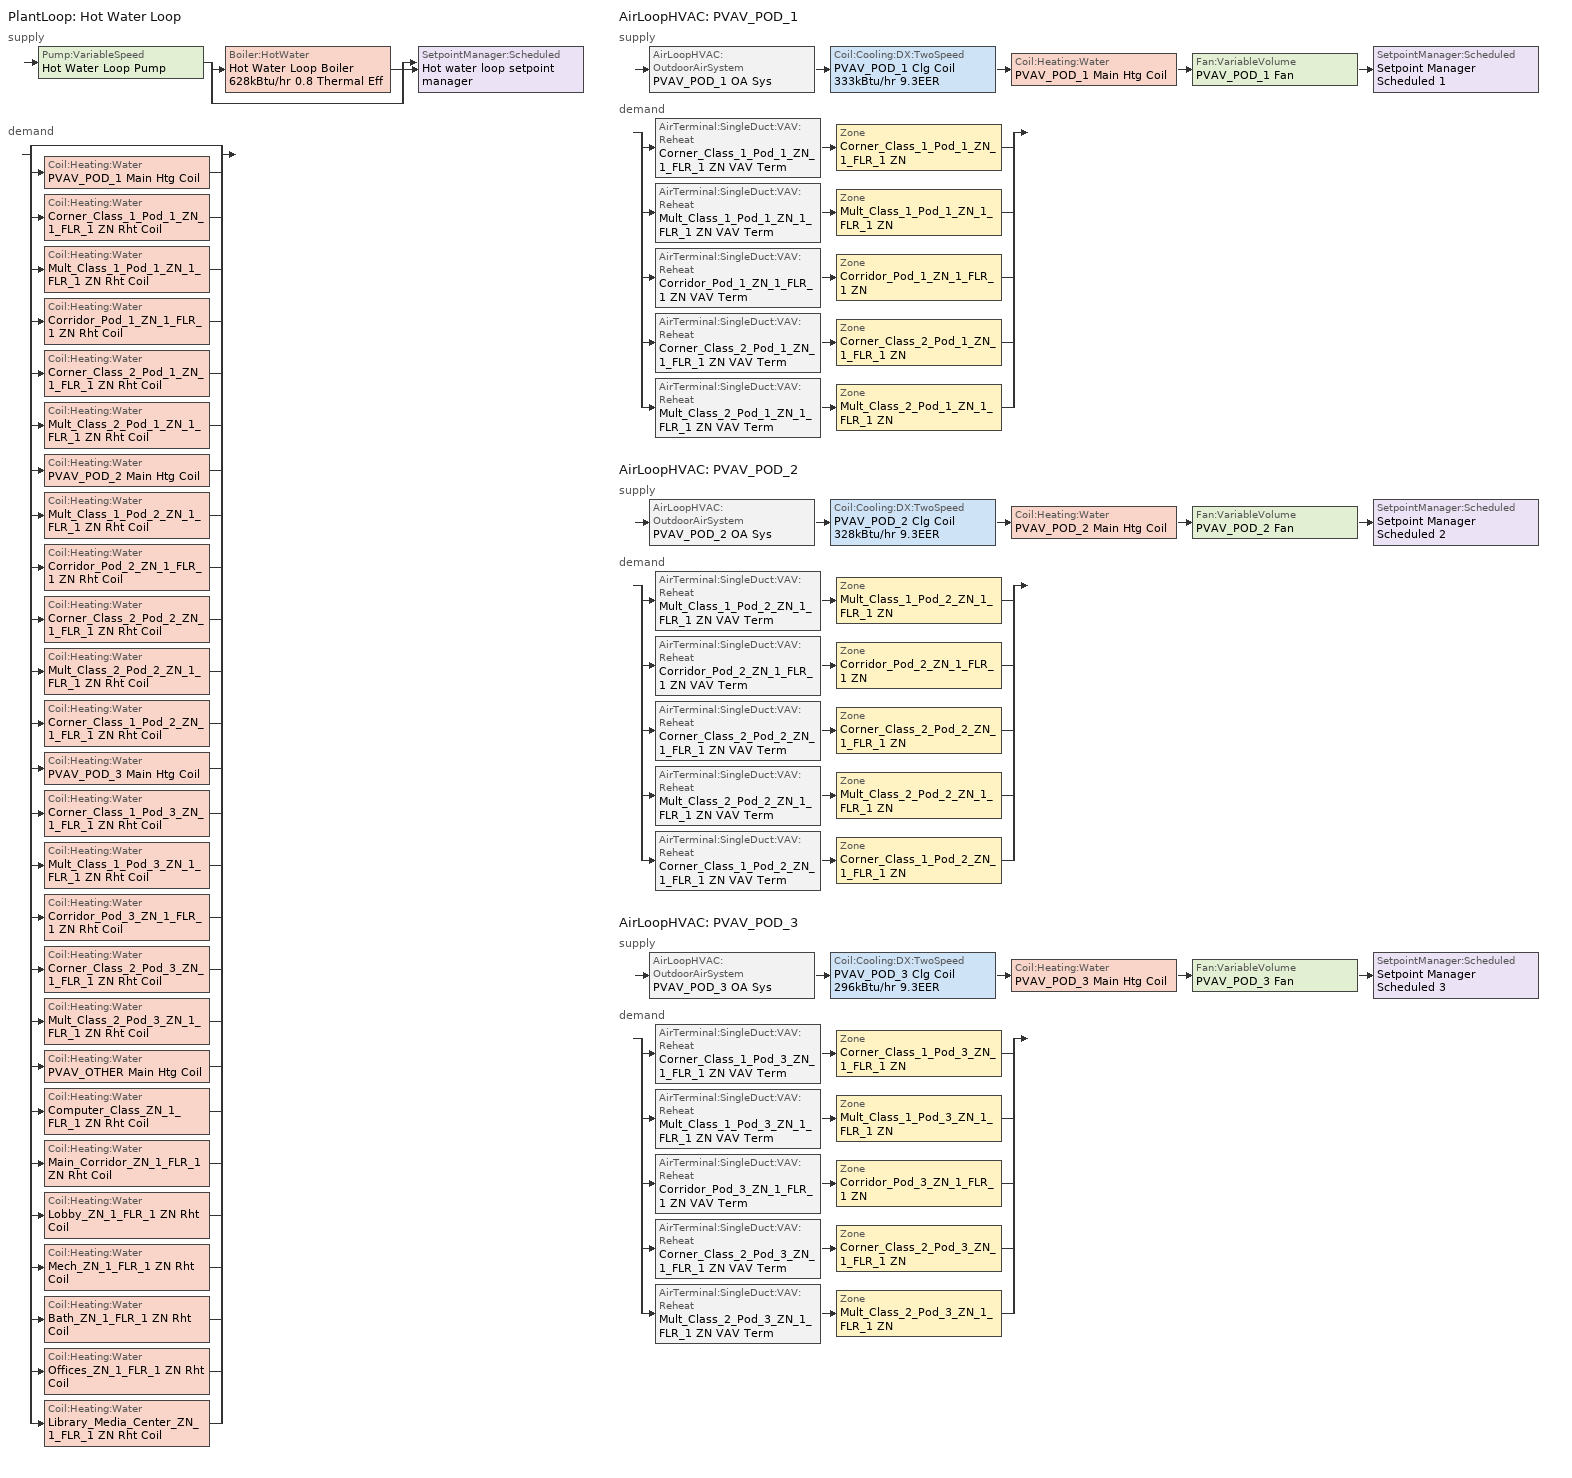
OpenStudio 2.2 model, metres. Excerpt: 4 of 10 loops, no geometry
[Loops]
PlantLoop 'Hot Water Loop'
 supply: Pump:VariableSpeed 'Hot Water Loop Pump' > split
  | Boiler:HotWater 'Hot Water Loop Boiler 628kBtu/hr 0.8 Thermal Eff'
  | bypass
  join > SetpointManager:Scheduled 'Hot water loop setpoint manager'
 demand: split
  | bypass
  | Coil:Heating:Water 'PVAV_POD_1 Main Htg Coil'
  | Coil:Heating:Water 'Corner_Class_1_Pod_1_ZN_1_FLR_1 ZN Rht Coil'
  | Coil:Heating:Water 'Mult_Class_1_Pod_1_ZN_1_FLR_1 ZN Rht Coil'
  | Coil:Heating:Water 'Corridor_Pod_1_ZN_1_FLR_1 ZN Rht Coil'
  | Coil:Heating:Water 'Corner_Class_2_Pod_1_ZN_1_FLR_1 ZN Rht Coil'
  | Coil:Heating:Water 'Mult_Class_2_Pod_1_ZN_1_FLR_1 ZN Rht Coil'
  | Coil:Heating:Water 'PVAV_POD_2 Main Htg Coil'
  | Coil:Heating:Water 'Mult_Class_1_Pod_2_ZN_1_FLR_1 ZN Rht Coil'
  | Coil:Heating:Water 'Corridor_Pod_2_ZN_1_FLR_1 ZN Rht Coil'
  | Coil:Heating:Water 'Corner_Class_2_Pod_2_ZN_1_FLR_1 ZN Rht Coil'
  | Coil:Heating:Water 'Mult_Class_2_Pod_2_ZN_1_FLR_1 ZN Rht Coil'
  | Coil:Heating:Water 'Corner_Class_1_Pod_2_ZN_1_FLR_1 ZN Rht Coil'
  | Coil:Heating:Water 'PVAV_POD_3 Main Htg Coil'
  | Coil:Heating:Water 'Corner_Class_1_Pod_3_ZN_1_FLR_1 ZN Rht Coil'
  | Coil:Heating:Water 'Mult_Class_1_Pod_3_ZN_1_FLR_1 ZN Rht Coil'
  | Coil:Heating:Water 'Corridor_Pod_3_ZN_1_FLR_1 ZN Rht Coil'
  | Coil:Heating:Water 'Corner_Class_2_Pod_3_ZN_1_FLR_1 ZN Rht Coil'
  | Coil:Heating:Water 'Mult_Class_2_Pod_3_ZN_1_FLR_1 ZN Rht Coil'
  | Coil:Heating:Water 'PVAV_OTHER Main Htg Coil'
  | Coil:Heating:Water 'Computer_Class_ZN_1_FLR_1 ZN Rht Coil'
  | Coil:Heating:Water 'Main_Corridor_ZN_1_FLR_1 ZN Rht Coil'
  | Coil:Heating:Water 'Lobby_ZN_1_FLR_1 ZN Rht Coil'
  | Coil:Heating:Water 'Mech_ZN_1_FLR_1 ZN Rht Coil'
  | Coil:Heating:Water 'Bath_ZN_1_FLR_1 ZN Rht Coil'
  | Coil:Heating:Water 'Offices_ZN_1_FLR_1 ZN Rht Coil'
  | Coil:Heating:Water 'Library_Media_Center_ZN_1_FLR_1 ZN Rht Coil'
AirLoopHVAC 'PVAV_POD_1'
 supply: AirLoopHVAC:OutdoorAirSystem 'PVAV_POD_1 OA Sys' > Coil:Cooling:DX:TwoSpeed 'PVAV_POD_1 Clg Coil 333kBtu/hr 9.3EER' > Coil:Heating:Water 'PVAV_POD_1 Main Htg Coil' > Fan:VariableVolume 'PVAV_POD_1 Fan' > SetpointManager:Scheduled 'Setpoint Manager Scheduled 1'
 demand: split
  | AirTerminal:SingleDuct:VAV:Reheat 'Corner_Class_1_Pod_1_ZN_1_FLR_1 ZN VAV Term' > Zone 'Corner_Class_1_Pod_1_ZN_1_FLR_1 ZN'
  | AirTerminal:SingleDuct:VAV:Reheat 'Mult_Class_1_Pod_1_ZN_1_FLR_1 ZN VAV Term' > Zone 'Mult_Class_1_Pod_1_ZN_1_FLR_1 ZN'
  | AirTerminal:SingleDuct:VAV:Reheat 'Corridor_Pod_1_ZN_1_FLR_1 ZN VAV Term' > Zone 'Corridor_Pod_1_ZN_1_FLR_1 ZN'
  | AirTerminal:SingleDuct:VAV:Reheat 'Corner_Class_2_Pod_1_ZN_1_FLR_1 ZN VAV Term' > Zone 'Corner_Class_2_Pod_1_ZN_1_FLR_1 ZN'
  | AirTerminal:SingleDuct:VAV:Reheat 'Mult_Class_2_Pod_1_ZN_1_FLR_1 ZN VAV Term' > Zone 'Mult_Class_2_Pod_1_ZN_1_FLR_1 ZN'
AirLoopHVAC 'PVAV_POD_2'
 supply: AirLoopHVAC:OutdoorAirSystem 'PVAV_POD_2 OA Sys' > Coil:Cooling:DX:TwoSpeed 'PVAV_POD_2 Clg Coil 328kBtu/hr 9.3EER' > Coil:Heating:Water 'PVAV_POD_2 Main Htg Coil' > Fan:VariableVolume 'PVAV_POD_2 Fan' > SetpointManager:Scheduled 'Setpoint Manager Scheduled 2'
 demand: split
  | AirTerminal:SingleDuct:VAV:Reheat 'Mult_Class_1_Pod_2_ZN_1_FLR_1 ZN VAV Term' > Zone 'Mult_Class_1_Pod_2_ZN_1_FLR_1 ZN'
  | AirTerminal:SingleDuct:VAV:Reheat 'Corridor_Pod_2_ZN_1_FLR_1 ZN VAV Term' > Zone 'Corridor_Pod_2_ZN_1_FLR_1 ZN'
  | AirTerminal:SingleDuct:VAV:Reheat 'Corner_Class_2_Pod_2_ZN_1_FLR_1 ZN VAV Term' > Zone 'Corner_Class_2_Pod_2_ZN_1_FLR_1 ZN'
  | AirTerminal:SingleDuct:VAV:Reheat 'Mult_Class_2_Pod_2_ZN_1_FLR_1 ZN VAV Term' > Zone 'Mult_Class_2_Pod_2_ZN_1_FLR_1 ZN'
  | AirTerminal:SingleDuct:VAV:Reheat 'Corner_Class_1_Pod_2_ZN_1_FLR_1 ZN VAV Term' > Zone 'Corner_Class_1_Pod_2_ZN_1_FLR_1 ZN'
AirLoopHVAC 'PVAV_POD_3'
 supply: AirLoopHVAC:OutdoorAirSystem 'PVAV_POD_3 OA Sys' > Coil:Cooling:DX:TwoSpeed 'PVAV_POD_3 Clg Coil 296kBtu/hr 9.3EER' > Coil:Heating:Water 'PVAV_POD_3 Main Htg Coil' > Fan:VariableVolume 'PVAV_POD_3 Fan' > SetpointManager:Scheduled 'Setpoint Manager Scheduled 3'
 demand: split
  | AirTerminal:SingleDuct:VAV:Reheat 'Corner_Class_1_Pod_3_ZN_1_FLR_1 ZN VAV Term' > Zone 'Corner_Class_1_Pod_3_ZN_1_FLR_1 ZN'
  | AirTerminal:SingleDuct:VAV:Reheat 'Mult_Class_1_Pod_3_ZN_1_FLR_1 ZN VAV Term' > Zone 'Mult_Class_1_Pod_3_ZN_1_FLR_1 ZN'
  | AirTerminal:SingleDuct:VAV:Reheat 'Corridor_Pod_3_ZN_1_FLR_1 ZN VAV Term' > Zone 'Corridor_Pod_3_ZN_1_FLR_1 ZN'
  | AirTerminal:SingleDuct:VAV:Reheat 'Corner_Class_2_Pod_3_ZN_1_FLR_1 ZN VAV Term' > Zone 'Corner_Class_2_Pod_3_ZN_1_FLR_1 ZN'
  | AirTerminal:SingleDuct:VAV:Reheat 'Mult_Class_2_Pod_3_ZN_1_FLR_1 ZN VAV Term' > Zone 'Mult_Class_2_Pod_3_ZN_1_FLR_1 ZN'
[Sizing:Zone] Zone Cooling Design Supply Air Temperature Input Method=SupplyAirTemperature; Zone Cooling Design Supply Air Temperature {C}=12.7778; Zone Cooling Design Supply Air Temperature Difference {deltaC}=11.11; Zone Heating Design Supply Air Temperature Input Method=SupplyAirTemperature; Zone Heating Design Supply Air Temperature {C}=50; Zone Heating Design Supply Air Temperature Difference {deltaC}=11.11; Zone Cooling Design Supply Air Humidity Ratio {kg-H2O/kg-air}=0.0085; Zone Heating Design Supply Air Humidity Ratio {kg-H2O/kg-air}=0.008; Cooling Design Air Flow Method=DesignDay; Heating Design Air Flow Method=DesignDay; Account for Dedicated Outdoor Air System=No; Dedicated Outdoor Air System Control Strategy=NeutralSupplyAir; Dedicated Outdoor Air Low Setpoint Temperature for Design {C}=autosize; Dedicated Outdoor Air High Setpoint Temperature for Design {C}=autosize
Corner_Class_1_Pod_1_ZN_1_FLR_1 ZN; Corner_Class_1_Pod_2_ZN_1_FLR_1 ZN; Corner_Class_1_Pod_3_ZN_1_FLR_1 ZN; Corner_Class_2_Pod_1_ZN_1_FLR_1 ZN; Corner_Class_2_Pod_2_ZN_1_FLR_1 ZN; Corner_Class_2_Pod_3_ZN_1_FLR_1 ZN; Corridor_Pod_1_ZN_1_FLR_1 ZN; Corridor_Pod_2_ZN_1_FLR_1 ZN; Corridor_Pod_3_ZN_1_FLR_1 ZN; Mult_Class_1_Pod_1_ZN_1_FLR_1 ZN; Mult_Class_1_Pod_2_ZN_1_FLR_1 ZN; Mult_Class_1_Pod_3_ZN_1_FLR_1 ZN; Mult_Class_2_Pod_1_ZN_1_FLR_1 ZN; Mult_Class_2_Pod_2_ZN_1_FLR_1 ZN; Mult_Class_2_Pod_3_ZN_1_FLR_1 ZN
[Zone equipment]
Corner_Class_1_Pod_1_ZN_1_FLR_1 ZN: Corner_Class_1_Pod_1_ZN_1_FLR_1 ZN VAV Term
Corner_Class_1_Pod_2_ZN_1_FLR_1 ZN: Corner_Class_1_Pod_2_ZN_1_FLR_1 ZN VAV Term
Corner_Class_1_Pod_3_ZN_1_FLR_1 ZN: Corner_Class_1_Pod_3_ZN_1_FLR_1 ZN VAV Term
Corner_Class_2_Pod_1_ZN_1_FLR_1 ZN: Corner_Class_2_Pod_1_ZN_1_FLR_1 ZN VAV Term
Corner_Class_2_Pod_2_ZN_1_FLR_1 ZN: Corner_Class_2_Pod_2_ZN_1_FLR_1 ZN VAV Term
Corner_Class_2_Pod_3_ZN_1_FLR_1 ZN: Corner_Class_2_Pod_3_ZN_1_FLR_1 ZN VAV Term
Corridor_Pod_1_ZN_1_FLR_1 ZN: Corridor_Pod_1_ZN_1_FLR_1 ZN VAV Term
Corridor_Pod_2_ZN_1_FLR_1 ZN: Corridor_Pod_2_ZN_1_FLR_1 ZN VAV Term
Corridor_Pod_3_ZN_1_FLR_1 ZN: Corridor_Pod_3_ZN_1_FLR_1 ZN VAV Term
Mult_Class_1_Pod_1_ZN_1_FLR_1 ZN: Mult_Class_1_Pod_1_ZN_1_FLR_1 ZN VAV Term
Mult_Class_1_Pod_2_ZN_1_FLR_1 ZN: Mult_Class_1_Pod_2_ZN_1_FLR_1 ZN VAV Term
Mult_Class_1_Pod_3_ZN_1_FLR_1 ZN: Mult_Class_1_Pod_3_ZN_1_FLR_1 ZN VAV Term
Mult_Class_2_Pod_1_ZN_1_FLR_1 ZN: Mult_Class_2_Pod_1_ZN_1_FLR_1 ZN VAV Term
Mult_Class_2_Pod_2_ZN_1_FLR_1 ZN: Mult_Class_2_Pod_2_ZN_1_FLR_1 ZN VAV Term
Mult_Class_2_Pod_3_ZN_1_FLR_1 ZN: Mult_Class_2_Pod_3_ZN_1_FLR_1 ZN VAV Term
[PlantLoop]
Hot Water Loop: Fluid Type=Water; Glycol Concentration=0; Minimum Loop Temperature {C}=10; Plant Loop Volume {m3}=Autocalculate; Load Distribution Scheme=Optimal
[Sizing:Plant]
Hot Water Loop: Loop Type=Heating; Design Loop Exit Temperature {C}=82.2222; Loop Design Temperature Difference {deltaC}=11.1111; Sizing Option=NonCoincident; Zone Timesteps in Averaging Window=1; Coincident Sizing Factor Mode=None
[SetpointManager:Scheduled] Control Variable=Temperature
Name | Schedule
Hot water loop setpoint manager | Hot Water Loop Temp - 180F
Setpoint Manager Scheduled 1 | Supply Air Temp - 55F
Setpoint Manager Scheduled 2 | Supply Air Temp - 55F 1
Setpoint Manager Scheduled 3 | Supply Air Temp - 55F 2
[Pump:VariableSpeed]
Hot Water Loop Pump: Rated Pump Head {Pa}=179344; Motor Efficiency=0.84; Pump Control Type=Intermittent
[Boiler:HotWater]
Hot Water Loop Boiler 628kBtu/hr 0.8 Thermal Eff: Fuel Type=NaturalGas; Nominal Thermal Efficiency=0.8; Efficiency Curve Temperature Evaluation Variable=LeavingBoiler; Normalized Boiler Efficiency Curve=Boiler with No Minimum Turndown; Design Water Outlet Temperature {C}=82.2222; Maximum Part Load Ratio=1.2; Water Outlet Upper Temperature Limit {C}=95; Boiler Flow Mode=LeavingSetpointModulated; Parasitic Electric Load {W}=0; Sizing Factor=1
[AirLoopHVAC] Availability Schedule=SchoolPrimary HVACOperationSchd; Design Supply Air Flow Rate {m3/s}=AutoSize
Name | Availability Manager
PVAV_POD_1 | Availability Manager Night Cycle 1
PVAV_POD_2 | Availability Manager Night Cycle 2
PVAV_POD_3 | Availability Manager Night Cycle 3
[Sizing:System] Type of Load to Size On=Sensible; Minimum System Air Flow Ratio=0.3; Preheat Design Temperature {C}=7; Preheat Design Humidity Ratio {kg-H2O/kg-Air}=0.008; Precool Design Temperature {C}=12.8; Precool Design Humidity Ratio {kg-H2O/kg-Air}=0.008; Central Cooling Design Supply Air Temperature {C}=12.7778; Central Heating Design Supply Air Temperature {C}=12.7778; Sizing Option=Coincident; 100% Outdoor Air in Cooling=No; 100% Outdoor Air in Heating=No; Central Cooling Design Supply Air Humidity Ratio {kg-H2O/kg-Air}=0.0085; Central Heating Design Supply Air Humidity Ratio {kg-H2O/kg-Air}=0.008; Cooling Design Air Flow Method=DesignDay; Cooling Design Air Flow Rate {m3/s}=0; Heating Design Air Flow Method=DesignDay; Heating Design Air Flow Rate {m3/s}=0; System Outdoor Air Method=ZoneSum; Zone Maximum Outdoor Air Fraction=1; Cooling Supply Air Flow Rate Per Floor Area {m3/s-m2}=0.00996765; Cooling Fraction of Autosized Cooling Supply Air Flow Rate=1; Cooling Supply Air Flow Rate Per Unit Cooling Capacity {m3/s-W}=3.94755e-05; Heating Supply Air Flow Rate Per Floor Area {m3/s-m2}=0.00996765; Heating Fraction of Autosized Heating Supply Air Flow Rate=1; Heating Fraction of Autosized Cooling Supply Air Flow Rate=1; Heating Supply Air Flow Rate Per Unit Heating Capacity {m3/s-W}=3.15882e-05; Cooling Design Capacity Method=CoolingDesignCapacity; Cooling Design Capacity {W}=autosize; Cooling Design Capacity Per Floor Area {W/m2}=234.7; Fraction of Autosized Cooling Design Capacity=1; Heating Design Capacity Method=HeatingDesignCapacity; Heating Design Capacity {W}=autosize; Heating Design Capacity Per Floor Area {W/m2}=157; Fraction of Autosized Heating Design Capacity=1; Central Cooling Capacity Control Method=OnOff
Name | Design Outdoor Air Flow Rate {m3/s}
PVAV_POD_1 | 3.706368
PVAV_POD_2 | 3.70088
PVAV_POD_3 | 3.13516
[AvailabilityManager:NightCycle] Control Type=CycleOnAny; Thermostat Tolerance {deltaC}=1; Cycling Run Time {s}=3600
Availability Manager Night Cycle 1; Availability Manager Night Cycle 2; Availability Manager Night Cycle 3
[Fan:VariableVolume] Availability Schedule=Always On Discrete; Fan Efficiency=0.5915; Pressure Rise {Pa}=1389.92; Maximum Flow Rate {m3/s}=Autosize; Fan Power Minimum Flow Rate Input Method=Fraction; Fan Power Minimum Flow Fraction=0.25; Fan Power Minimum Air Flow Rate {m3/s}=0; Motor Efficiency=0.91; Motor In Airstream Fraction=1; Fan Power Coefficient 1=0.04076; Fan Power Coefficient 2=0.0881; Fan Power Coefficient 3=-0.0729; Fan Power Coefficient 4=0.9437; Fan Power Coefficient 5=0
PVAV_POD_1 Fan; PVAV_POD_2 Fan; PVAV_POD_3 Fan
[Coil:Heating:Water] Availability Schedule=Always On Discrete; Rated Inlet Water Temperature {C}=82.2222; Rated Outlet Water Temperature {C}=71.1111; Rated Outlet Air Temperature {C}=50
Name | Rated Inlet Air Temperature {C}
PVAV_POD_1 Main Htg Coil; PVAV_POD_2 Main Htg Coil; PVAV_POD_3 Main Htg Coil; PVAV_OTHER Main Htg Coil | 7
Corner_Class_1_Pod_1_ZN_1_FLR_1 ZN Rht Coil; Mult_Class_1_Pod_1_ZN_1_FLR_1 ZN Rht Coil; Corridor_Pod_1_ZN_1_FLR_1 ZN Rht Coil; Corner_Class_2_Pod_1_ZN_1_FLR_1 ZN Rht Coil; Mult_Class_2_Pod_1_ZN_1_FLR_1 ZN Rht Coil; Mult_Class_1_Pod_2_ZN_1_FLR_1 ZN Rht Coil; Corridor_Pod_2_ZN_1_FLR_1 ZN Rht Coil; Corner_Class_2_Pod_2_ZN_1_FLR_1 ZN Rht Coil; Mult_Class_2_Pod_2_ZN_1_FLR_1 ZN Rht Coil; Corner_Class_1_Pod_2_ZN_1_FLR_1 ZN Rht Coil; Corner_Class_1_Pod_3_ZN_1_FLR_1 ZN Rht Coil; Mult_Class_1_Pod_3_ZN_1_FLR_1 ZN Rht Coil; Corridor_Pod_3_ZN_1_FLR_1 ZN Rht Coil; Corner_Class_2_Pod_3_ZN_1_FLR_1 ZN Rht Coil; Mult_Class_2_Pod_3_ZN_1_FLR_1 ZN Rht Coil; Computer_Class_ZN_1_FLR_1 ZN Rht Coil; Main_Corridor_ZN_1_FLR_1 ZN Rht Coil; Lobby_ZN_1_FLR_1 ZN Rht Coil; Mech_ZN_1_FLR_1 ZN Rht Coil; Bath_ZN_1_FLR_1 ZN Rht Coil; Offices_ZN_1_FLR_1 ZN Rht Coil; Library_Media_Center_ZN_1_FLR_1 ZN Rht Coil | 12.7778
[Controller:WaterCoil] Action=Normal; Controller Convergence Tolerance {deltaC}=0.0001; Minimum Actuated Flow {m3/s}=0
Name | Water Coil
Controller Water Coil 1 | PVAV_POD_1 Main Htg Coil
Controller Water Coil 2 | Corner_Class_1_Pod_1_ZN_1_FLR_1 ZN Rht Coil
Controller Water Coil 3 | Mult_Class_1_Pod_1_ZN_1_FLR_1 ZN Rht Coil
Controller Water Coil 4 | Corridor_Pod_1_ZN_1_FLR_1 ZN Rht Coil
Controller Water Coil 5 | Corner_Class_2_Pod_1_ZN_1_FLR_1 ZN Rht Coil
Controller Water Coil 6 | Mult_Class_2_Pod_1_ZN_1_FLR_1 ZN Rht Coil
Controller Water Coil 7 | PVAV_POD_2 Main Htg Coil
Controller Water Coil 8 | Mult_Class_1_Pod_2_ZN_1_FLR_1 ZN Rht Coil
Controller Water Coil 9 | Corridor_Pod_2_ZN_1_FLR_1 ZN Rht Coil
Controller Water Coil 10 | Corner_Class_2_Pod_2_ZN_1_FLR_1 ZN Rht Coil
Controller Water Coil 11 | Mult_Class_2_Pod_2_ZN_1_FLR_1 ZN Rht Coil
Controller Water Coil 12 | Corner_Class_1_Pod_2_ZN_1_FLR_1 ZN Rht Coil
Controller Water Coil 13 | PVAV_POD_3 Main Htg Coil
Controller Water Coil 14 | Corner_Class_1_Pod_3_ZN_1_FLR_1 ZN Rht Coil
Controller Water Coil 15 | Mult_Class_1_Pod_3_ZN_1_FLR_1 ZN Rht Coil
Controller Water Coil 16 | Corridor_Pod_3_ZN_1_FLR_1 ZN Rht Coil
Controller Water Coil 17 | Corner_Class_2_Pod_3_ZN_1_FLR_1 ZN Rht Coil
Controller Water Coil 18 | Mult_Class_2_Pod_3_ZN_1_FLR_1 ZN Rht Coil
Controller Water Coil 19 | PVAV_OTHER Main Htg Coil
Controller Water Coil 20 | Computer_Class_ZN_1_FLR_1 ZN Rht Coil
Controller Water Coil 21 | Main_Corridor_ZN_1_FLR_1 ZN Rht Coil
Controller Water Coil 22 | Lobby_ZN_1_FLR_1 ZN Rht Coil
Controller Water Coil 23 | Mech_ZN_1_FLR_1 ZN Rht Coil
Controller Water Coil 24 | Bath_ZN_1_FLR_1 ZN Rht Coil
Controller Water Coil 25 | Offices_ZN_1_FLR_1 ZN Rht Coil
Controller Water Coil 26 | Library_Media_Center_ZN_1_FLR_1 ZN Rht Coil
[Coil:Cooling:DX:TwoSpeed] Availability Schedule=Always On Discrete; Rated High Speed Total Cooling Capacity {W}=Autosize; Rated High Speed Sensible Heat Ratio=Autosize; Rated High Speed Air Flow Rate {m3/s}=Autosize; Rated Low Speed Total Cooling Capacity {W}=Autosize; Rated Low Speed Sensible Heat Ratio=0.69; Condenser Type=AirCooled; High Speed Evaporative Condenser Effectiveness=0; High Speed Evaporative Condenser Air Flow Rate {m3/s}=Autosize; High Speed Evaporative Condenser Pump Rated Power Consumption {W}=Autosize; Low Speed Evaporative Condenser Effectiveness=0; Low Speed Evaporative Condenser Air Flow Rate {m3/s}=Autosize; Low Speed Evaporative Condenser Pump Rated Power Consumption {W}=Autosize; Basin Heater Capacity {W/K}=10; Basin Heater Setpoint Temperature {C}=2
Name | Rated High Speed COP {W/W} | Total Cooling Capacity Function of Temperature Curve | Total Cooling Capacity Function of Flow Fraction Curve | Energy Input Ratio Function of Temperature Curve | Energy Input Ratio Function of Flow Fraction Curve | Part Load Fraction Correlation Curve | Rated Low Speed COP {W/W} | Low Speed Total Cooling Capacity Function of Temperature Curve | Low Speed Energy Input Ratio Function of Temperature Curve
PVAV_POD_1 Clg Coil 333kBtu/hr 9.3EER | 3.38622 | CoilClgDXQRatio_fTwbToadbSI 8 | CoilClgDXSnglQRatio_fCFMRatio 4 | CoilClgDXEIRRatio_fTwbToadbSI 8 | CoilClgDXSnglEIRRatio_fCFMRatio 4 | CoilClgDXEIRRatio_fQFrac 4 | 3.38622 | CoilClgDXQRatio_fTwbToadbSI 9 | CoilClgDXEIRRatio_fTwbToadbSI 9
PVAV_POD_2 Clg Coil 328kBtu/hr 9.3EER | 3.38269 | CoilClgDXQRatio_fTwbToadbSI 10 | CoilClgDXSnglQRatio_fCFMRatio 5 | CoilClgDXEIRRatio_fTwbToadbSI 10 | CoilClgDXSnglEIRRatio_fCFMRatio 5 | CoilClgDXEIRRatio_fQFrac 5 | 3.38269 | CoilClgDXQRatio_fTwbToadbSI 11 | CoilClgDXEIRRatio_fTwbToadbSI 11
PVAV_POD_3 Clg Coil 296kBtu/hr 9.3EER | 3.35903 | CoilClgDXQRatio_fTwbToadbSI 12 | CoilClgDXSnglQRatio_fCFMRatio 6 | CoilClgDXEIRRatio_fTwbToadbSI 12 | CoilClgDXSnglEIRRatio_fCFMRatio 6 | CoilClgDXEIRRatio_fQFrac 6 | 3.35903 | CoilClgDXQRatio_fTwbToadbSI 13 | CoilClgDXEIRRatio_fTwbToadbSI 13
[Controller:OutdoorAir] Minimum Outdoor Air Flow Rate {m3/s}=autosize; Maximum Outdoor Air Flow Rate {m3/s}=Autosize; Economizer Control Type=NoEconomizer; Economizer Control Action Type=ModulateFlow; Economizer Maximum Limit Dry-Bulb Temperature {C}=28; Economizer Maximum Limit Enthalpy {J/kg}=64000; Economizer Minimum Limit Dry-Bulb Temperature {C}=-100; Lockout Type=LockoutWithCompressor; Minimum Limit Type=FixedMinimum; Minimum Outdoor Air Schedule=Always On Discrete; High Humidity Control=No; Heat Recovery Bypass Control Type=BypassWhenWithinEconomizerLimits
Name | Controller Mechanical Ventilation
Controller Outdoor Air 1 | PVAV_POD_1 Ventilation Controller
Controller Outdoor Air 2 | PVAV_POD_2 Ventilation Controller
Controller Outdoor Air 3 | PVAV_POD_3 Ventilation Controller
[Controller:MechanicalVentilation] Availability Schedule=SchoolPrimary MinOA_MotorizedDamper_Sched; System Outdoor Air Method=ZoneSum
PVAV_POD_1 Ventilation Controller; PVAV_POD_2 Ventilation Controller; PVAV_POD_3 Ventilation Controller
[AirLoopHVAC:OutdoorAirSystem]
Name | Controller
PVAV_POD_1 OA Sys | Controller Outdoor Air 1
PVAV_POD_2 OA Sys | Controller Outdoor Air 2
PVAV_POD_3 OA Sys | Controller Outdoor Air 3
[AirTerminal:SingleDuct:VAV:Reheat] Availability Schedule=Always On Discrete; Maximum Air Flow Rate {m3/s}=AutoSize; Zone Minimum Air Flow Input Method=Constant; Fixed Minimum Air Flow Rate {m3/s}=0; Maximum Hot Water or Steam Flow Rate {m3/s}=AutoSize; Minimum Hot Water or Steam Flow Rate {m3/s}=0; Convergence Tolerance=0.001; Damper Heating Action=ReverseWithLimits; Maximum Flow per Zone Floor Area During Reheat {m3/s-m2}=AutoSize; Maximum Flow Fraction During Reheat=AutoSize; Maximum Reheat Air Temperature {C}=50; Control For Outdoor Air=No
Name | Constant Minimum Air Flow Fraction | Reheat Coil
Corner_Class_1_Pod_1_ZN_1_FLR_1 ZN VAV Term | 0.7 | Corner_Class_1_Pod_1_ZN_1_FLR_1 ZN Rht Coil
Mult_Class_1_Pod_1_ZN_1_FLR_1 ZN VAV Term | 0.7 | Mult_Class_1_Pod_1_ZN_1_FLR_1 ZN Rht Coil
Corridor_Pod_1_ZN_1_FLR_1 ZN VAV Term | 0.3 | Corridor_Pod_1_ZN_1_FLR_1 ZN Rht Coil
Corner_Class_2_Pod_1_ZN_1_FLR_1 ZN VAV Term | 0.7 | Corner_Class_2_Pod_1_ZN_1_FLR_1 ZN Rht Coil
Mult_Class_2_Pod_1_ZN_1_FLR_1 ZN VAV Term | 0.706484 | Mult_Class_2_Pod_1_ZN_1_FLR_1 ZN Rht Coil
Mult_Class_1_Pod_2_ZN_1_FLR_1 ZN VAV Term | 0.7 | Mult_Class_1_Pod_2_ZN_1_FLR_1 ZN Rht Coil
Corridor_Pod_2_ZN_1_FLR_1 ZN VAV Term | 0.3 | Corridor_Pod_2_ZN_1_FLR_1 ZN Rht Coil
Corner_Class_2_Pod_2_ZN_1_FLR_1 ZN VAV Term | 0.7 | Corner_Class_2_Pod_2_ZN_1_FLR_1 ZN Rht Coil
Mult_Class_2_Pod_2_ZN_1_FLR_1 ZN VAV Term | 0.7 | Mult_Class_2_Pod_2_ZN_1_FLR_1 ZN Rht Coil
Corner_Class_1_Pod_2_ZN_1_FLR_1 ZN VAV Term | 0.7 | Corner_Class_1_Pod_2_ZN_1_FLR_1 ZN Rht Coil
Corner_Class_1_Pod_3_ZN_1_FLR_1 ZN VAV Term | 0.7 | Corner_Class_1_Pod_3_ZN_1_FLR_1 ZN Rht Coil
Mult_Class_1_Pod_3_ZN_1_FLR_1 ZN VAV Term | 0.7 | Mult_Class_1_Pod_3_ZN_1_FLR_1 ZN Rht Coil
Corridor_Pod_3_ZN_1_FLR_1 ZN VAV Term | 0.3 | Corridor_Pod_3_ZN_1_FLR_1 ZN Rht Coil
Corner_Class_2_Pod_3_ZN_1_FLR_1 ZN VAV Term | 0.7 | Corner_Class_2_Pod_3_ZN_1_FLR_1 ZN Rht Coil
Mult_Class_2_Pod_3_ZN_1_FLR_1 ZN VAV Term | 0.7 | Mult_Class_2_Pod_3_ZN_1_FLR_1 ZN Rht Coil
[Refrigeration:Compressor] Rated Return Gas Temperature {C}=18.3; Rated Subcooling {deltaC}=0
Name | Refrigeration Compressor Power Curve | Refrigeration Compressor Capacity Curve
Refrigeration Compressor 1 | Refrigeration Compressor Power Curve | Refrigeration Compressor Capacity Curve
Refrigeration Compressor 2 | Refrigeration Compressor Power Curve 1 | Refrigeration Compressor Capacity Curve 1
[Schedule:Ruleset]
Name | Default Day Schedule | Summer Design Day Schedule | Winter Design Day Schedule
Hot Water Loop Temp - 180F | Hot Water Loop Temp - 180F Default
SchoolPrimary HVACOperationSchd | SchoolPrimary HVACOperationSchd Default | SchoolPrimary HVACOperationSchd Summer Design Day | SchoolPrimary HVACOperationSchd Winter Design Day
SchoolPrimary MinOA_MotorizedDamper_Sched | SchoolPrimary MinOA_MotorizedDamper_Sched Default | SchoolPrimary MinOA_MotorizedDamper_Sched Summer Design Day | SchoolPrimary MinOA_MotorizedDamper_Sched Winter Design Day
Supply Air Temp - 55F | Supply Air Temp - 55F Default
Supply Air Temp - 55F 1 | Supply Air Temp - 55F Default 1
Supply Air Temp - 55F 2 | Supply Air Temp - 55F Default 2
[Schedule:Day]
Hot Water Loop Temp - 180F Default: 24, 0, 82.2222
SchoolPrimary HVACOperationSchd Default; SchoolPrimary MinOA_MotorizedDamper_Sched Default: 24, 0, 0
SchoolPrimary HVACOperationSchd Winter Design Day; SchoolPrimary HVACOperationSchd Summer Design Day; SchoolPrimary HVACOperationSchd WntrDsn|SmrDsn|Wkdy Day: 7, 0, 0, 21, 0, 1, 24, 0, 0
SchoolPrimary MinOA_MotorizedDamper_Sched Winter Design Day; SchoolPrimary MinOA_MotorizedDamper_Sched Summer Design Day; SchoolPrimary MinOA_MotorizedDamper_Sched WntrDsn|SmrDsn|Wkdy Day: 8, 0, 0, 21, 0, 1, 24, 0, 0
Supply Air Temp - 55F Default; Supply Air Temp - 55F Default 1; Supply Air Temp - 55F Default 2: 24, 0, 12.7778
[Schedule:Rule] Rule Order=0; Apply Monday=Yes; Apply Tuesday=Yes; Apply Wednesday=Yes; Apply Thursday=Yes; Apply Friday=Yes; Date Specification Type=DateRange; Start Month=1; Start Day=1; End Month=12; End Day=31
Name | Schedule Ruleset | Day Schedule
Schedule Rule 70 | SchoolPrimary HVACOperationSchd | SchoolPrimary HVACOperationSchd WntrDsn|SmrDsn|Wkdy Day
Schedule Rule 71 | SchoolPrimary MinOA_MotorizedDamper_Sched | SchoolPrimary MinOA_MotorizedDamper_Sched WntrDsn|SmrDsn|Wkdy Day
[Schedule:Constant]
Always On Discrete: Value=1
[Curve:Biquadratic] Minimum Value of x=13.89; Maximum Value of x=25; Minimum Value of y=23.89; Maximum Value of y=46.11; Minimum Curve Output=0.77
Name | Coefficient1 Constant | Coefficient2 x | Coefficient3 x**2 | Coefficient4 y | Coefficient5 y**2 | Coefficient6 x*y | Maximum Curve Output
CoilClgDXQRatio_fTwbToadbSI 8; CoilClgDXQRatio_fTwbToadbSI 9; CoilClgDXQRatio_fTwbToadbSI 10; CoilClgDXQRatio_fTwbToadbSI 11; CoilClgDXQRatio_fTwbToadbSI 12; CoilClgDXQRatio_fTwbToadbSI 13 | 0.86779 | 0.014245 | 0.000554 | -0.007569 | 3.2e-05 | -0.000191 | 1.29
CoilClgDXEIRRatio_fTwbToadbSI 8; CoilClgDXEIRRatio_fTwbToadbSI 9; CoilClgDXEIRRatio_fTwbToadbSI 10; CoilClgDXEIRRatio_fTwbToadbSI 11; CoilClgDXEIRRatio_fTwbToadbSI 12; CoilClgDXEIRRatio_fTwbToadbSI 13 | 0.116709 | 0.028458 | -0.000411 | 0.021422 | 0.000162 | -0.00068 | 1.33
[Curve:Quadratic]
Name | Coefficient1 Constant | Coefficient2 x | Coefficient3 x**2 | Minimum Value of x | Maximum Value of x
CoilClgDXSnglQRatio_fCFMRatio 4; CoilClgDXSnglQRatio_fCFMRatio 5; CoilClgDXSnglQRatio_fCFMRatio 6 | 0.8 | 0.2 | 0 | 0.5 | 1.5
CoilClgDXSnglEIRRatio_fCFMRatio 4; CoilClgDXSnglEIRRatio_fCFMRatio 5; CoilClgDXSnglEIRRatio_fCFMRatio 6 | 1.156 | -0.1816 | 0.0256 | 0 | 1
[Curve:Cubic]
Name | Coefficient1 Constant | Coefficient2 x | Coefficient3 x**2 | Coefficient4 x**3 | Minimum Value of x | Maximum Value of x | Minimum Curve Output | Maximum Curve Output
CoilClgDXEIRRatio_fQFrac 4; CoilClgDXEIRRatio_fQFrac 5; CoilClgDXEIRRatio_fQFrac 6 | 0 | 5.1091 | -8.5515 | 4.4744 | 0.7 | 1 | 0.92 | 1
Boiler with No Minimum Turndown | 0.7463 | 1.3196 | -2.2154 | 1.1674 | 0 | 1.3
[Curve:Bicubic] Minimum Value of x=-23.3; Maximum Value of x=7.2; Minimum Value of y=10; Maximum Value of y=60; Input Unit Type for X=Temperature; Input Unit Type for Y=Temperature
Name | Coefficient1 Constant | Coefficient2 x | Coefficient3 x**2 | Coefficient4 y | Coefficient5 y**2 | Coefficient6 x*y | Coefficient7 x**3 | Coefficient8 y**3 | Coefficient9 x**2*y | Coefficient10 x*y**2 | Output Unit Type
Refrigeration Compressor Power Curve; Refrigeration Compressor Power Curve 1 | 4451.46 | -166.108 | -5.35664 | 263.553 | -0.958849 | 8.09252 | -0.0239354 | 0.000633306 | 0.0778798 | -0.0167386 | Power
Refrigeration Compressor Capacity Curve; Refrigeration Compressor Capacity Curve 1 | 83249.9 | 3147.96 | 44.9276 | -1035.51 | 3.74692 | -37.3907 | 0.179897 | -0.0199971 | -0.481641 | 0.0428673 | Capacity
